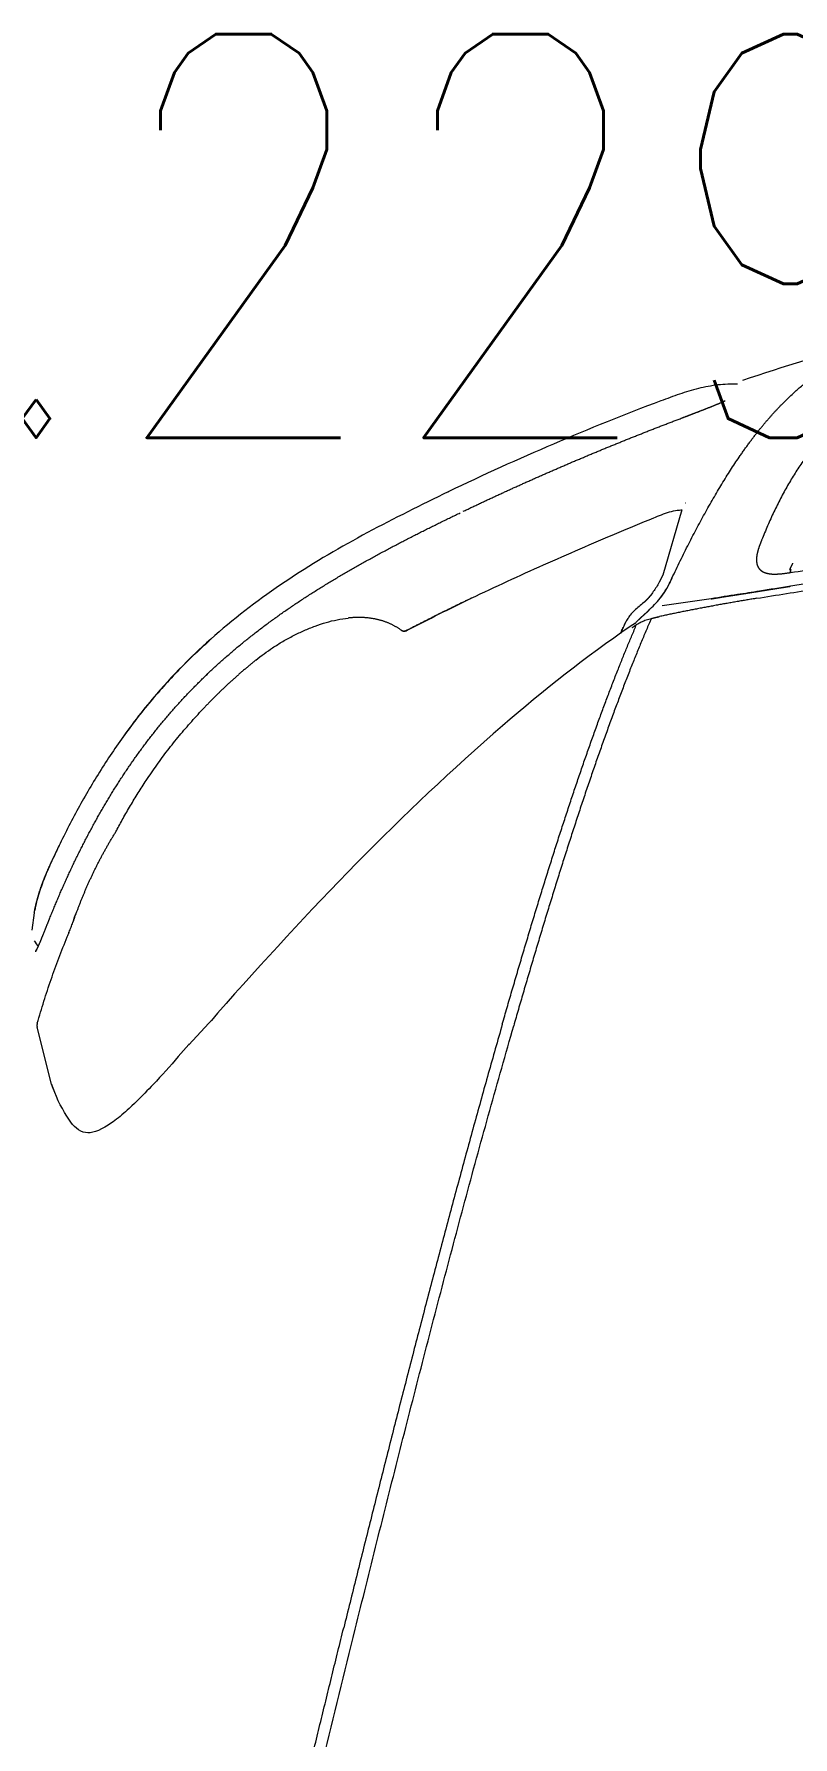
# Model space of a CAD drawing. Extents: x -1286 to 34975, y -230 to 6637.
# Drawn here: x 18596 to 18635.5, y 813.5 to 902.1 of the extents above; entities that cross this region are included whole.
import ezdxf

# ---------------------------------------------------------------- set-up
doc = ezdxf.new("R2010")
doc.units = 0
doc.header["$LTSCALE"] = 20
doc.layers.get('0').update_dxf_attribs({"color": 9, "lineweight": 9})
doc.layers.add('04', color=9, linetype='Continuous', lineweight=9)
doc.layers.add('E-YAZI', color=7, linetype='Continuous', lineweight=30)
doc.styles.add('E-YAZI', font='txttw.shx')

# ---------------------------------------------------------------- blocks, each defined once
blk = doc.blocks.new('p-araba-polo')
at = {"extrusion": (0, 0, -1)}
for p, q in [((0.31895, 0.74835), (0.32804, 0.74952)), ((0.33344, 0.74846), (0.33462, 0.7476)), ((0.33441, 0.74782), (0.33649, 0.74638)), ((0.40807, 0.73939), (0.37834, 0.74687)), ((0.42784, 0.7293), (0.42479, 0.73139)), ((0.38753, 0.66799), (0.37636, 0.65753)), ((0.37122, 0.65301), (0.37487, 0.65622)), ((0.37487, 0.65622), (0.37636, 0.65753)), ((0.17202, 0.44266), (0.17272, 0.44291)), ((0.17272, 0.44291), (0.17346, 0.4432)), ((0.16826, 0.43554), (0.17004, 0.43824)), ((0.10942, 0.41139), (0.1433, 0.42141)), ((0.15564, 0.39612), (0.15929, 0.4217))]:
    blk.add_line(p, q, dxfattribs=at)
at = {"flags": 128}
for points in [[(0.42703, 0.70639), (0.42767, 0.70724), (0.42824, 0.70809)], [(0.41706, 0.69516), (0.41809, 0.69624), (0.41931, 0.69752), (0.42068, 0.69899)], [(0.38736, 0.668), (0.39056, 0.67071), (0.39376, 0.67344)]]:
    blk.add_lwpolyline(points, dxfattribs=at)
for points, degree in [([(0.31895, 0.74835), (0.31377, 0.74745), (0.30886, 0.74614), (0.30418, 0.74453), (0.29967, 0.74269), (0.29526, 0.74071), (0.29089, 0.73869)], 6), ([(0.3392, 0.74758), (0.33785, 0.74688), (0.33595, 0.74601), (0.33356, 0.74499), (0.3308, 0.74388), (0.32781, 0.7427), (0.32474, 0.74149), (0.32171, 0.74027)], 7), ([(0.33421, 0.7479), (0.33424, 0.74789), (0.33426, 0.74789), (0.33428, 0.74789)], 3), ([(0.33423, 0.74791), (0.33424, 0.7479), (0.33425, 0.7479), (0.33426, 0.74789), (0.33427, 0.74789), (0.33428, 0.74789)], 5), ([(0.3392, 0.74758), (0.3389, 0.74749), (0.33858, 0.74739), (0.33825, 0.74724), (0.33794, 0.74704), (0.33767, 0.7468)], 5), ([(0.3392, 0.74758), (0.33896, 0.74751), (0.33871, 0.74743), (0.33845, 0.74733), (0.3382, 0.7472), (0.33796, 0.74703)], 5), ([(0.37637, 0.74678), (0.37679, 0.7469), (0.3772, 0.74697), (0.3776, 0.74698), (0.37798, 0.74695), (0.37834, 0.74687)], 5), ([(0.32171, 0.74027), (0.30158, 0.73219), (0.28188, 0.72311), (0.26262, 0.71299), (0.24401, 0.7016), (0.22634, 0.68864), (0.20997, 0.67419), (0.19493, 0.65847)], 7), ([(0.28402, 0.73544), (0.2863, 0.73654), (0.28857, 0.73761), (0.29087, 0.73868)], 3), ([(0.29097, 0.73872), (0.29093, 0.73871), (0.29089, 0.73869)], 2), ([(0.32179, 0.7403), (0.32175, 0.74035), (0.32173, 0.74036), (0.32172, 0.74035), (0.32172, 0.74031), (0.32171, 0.74027)], 5), ([(0.32171, 0.74027), (0.32172, 0.74031), (0.32172, 0.74035), (0.32173, 0.74037), (0.32176, 0.74034), (0.32181, 0.74028)], 5), ([(0.40807, 0.73939), (0.40891, 0.7391), (0.40975, 0.73879), (0.41058, 0.73848), (0.41141, 0.73816), (0.41224, 0.73783), (0.41307, 0.73749)], 6), ([(0.42479, 0.73139), (0.41961, 0.73467), (0.41389, 0.73732), (0.40812, 0.73937)], 3), ([(0.31952, 0.72661), (0.3131, 0.72427), (0.30672, 0.72171), (0.30039, 0.71893), (0.29414, 0.71591), (0.28797, 0.71265), (0.28191, 0.70914), (0.27597, 0.70537)], 7), ([(0.2817, 0.7343), (0.28175, 0.73433), (0.28179, 0.73435), (0.28184, 0.73437)], 3), ([(0.32275, 0.72778), (0.32201, 0.72764), (0.32133, 0.72745), (0.3207, 0.72722), (0.32009, 0.72693), (0.31952, 0.72661)], 5), ([(0.32275, 0.72778), (0.32201, 0.72764), (0.32133, 0.72745), (0.3207, 0.72722), (0.32009, 0.72693), (0.31952, 0.72661)], 5), ([(0.32909, 0.73032), (0.32915, 0.73034), (0.3292, 0.73036), (0.32926, 0.73037), (0.32932, 0.73039), (0.32938, 0.73041), (0.32944, 0.73043), (0.32949, 0.73045), (0.32955, 0.73047), (0.32961, 0.73049)], 9), ([(0.32961, 0.73049), (0.32955, 0.73047), (0.32949, 0.73045), (0.32944, 0.73043), (0.32938, 0.73041), (0.32932, 0.73039), (0.32926, 0.73037), (0.3292, 0.73036), (0.32915, 0.73034), (0.32909, 0.73032)], 9), ([(0.3291, 0.73028), (0.3291, 0.73029), (0.3291, 0.73029), (0.3291, 0.73029), (0.3291, 0.7303), (0.32909, 0.7303), (0.32909, 0.73031), (0.32909, 0.73031), (0.32909, 0.73031), (0.32909, 0.73032)], 9), ([(0.3317, 0.73129), (0.33155, 0.73127), (0.33144, 0.73124), (0.33138, 0.73122), (0.33136, 0.73119), (0.33139, 0.73117)], 5), ([(0.3317, 0.73129), (0.33155, 0.73127), (0.33144, 0.73124), (0.33138, 0.73122), (0.33136, 0.73119), (0.33139, 0.73117)], 5), ([(0.43339, 0.72039), (0.43342, 0.72387), (0.43111, 0.72689), (0.42784, 0.7293)], 3), ([(0.42824, 0.70809), (0.43156, 0.71308), (0.43351, 0.71735), (0.43339, 0.72039)], 3), ([(0.27649, 0.70567), (0.27636, 0.70567), (0.27623, 0.70564), (0.27613, 0.70558), (0.27604, 0.70549), (0.27597, 0.70537)], 5), ([(0.27649, 0.70567), (0.27636, 0.70567), (0.27623, 0.70564), (0.27613, 0.70558), (0.27604, 0.70549), (0.27597, 0.70537)], 5), ([(0.42068, 0.69899), (0.42299, 0.70155), (0.42517, 0.70401), (0.42703, 0.70639)], 3), ([(0.40817, 0.68642), (0.41127, 0.68937), (0.41428, 0.69228), (0.41706, 0.69516)], 3), ([(0.39376, 0.67344), (0.39871, 0.67766), (0.40357, 0.68203), (0.40817, 0.68642)], 3), ([(0.38761, 0.66796), (0.38755, 0.66798), (0.3875, 0.66801), (0.38745, 0.66803)], 3), ([(0.38745, 0.66803), (0.38747, 0.66802), (0.3875, 0.66801), (0.38753, 0.66799), (0.38757, 0.66798), (0.38762, 0.66796)], 5), ([(1.03956, 0.67046), (0.98907, 0.65875), (0.93881, 0.64701), (0.88879, 0.63525), (0.83899, 0.62342), (0.78942, 0.61152), (0.74007, 0.59951), (0.69093, 0.58736)], 7), ([(0.19493, 0.65847), (0.17937, 0.64222), (0.16523, 0.62463), (0.15259, 0.60592), (0.1412, 0.58658), (0.13062, 0.56684), (0.12055, 0.54688), (0.11088, 0.52674)], 7), ([(0.18751, 0.63304), (0.19205, 0.63876), (0.19686, 0.64428), (0.20178, 0.64966), (0.20689, 0.65483), (0.21213, 0.6598)], 5), ([(0.19501, 0.65856), (0.19492, 0.65862), (0.19487, 0.65863), (0.19487, 0.6586), (0.1949, 0.65854), (0.19493, 0.65847)], 5), ([(0.37489, 0.65607), (0.37481, 0.65625), (0.37487, 0.65626), (0.37502, 0.65616)], 3), ([(0.37489, 0.65607), (0.37481, 0.65625), (0.37487, 0.65626), (0.37502, 0.65616)], 3), ([(0.37124, 0.65286), (0.37115, 0.65306), (0.37124, 0.65305), (0.37144, 0.65291)], 3), ([(0.37559, 0.65504), (0.37559, 0.65504), (0.37559, 0.65504), (0.37559, 0.65504), (0.37559, 0.65504), (0.37559, 0.65504)], 5), ([(0.37559, 0.65504), (0.37559, 0.65504), (0.37559, 0.65504), (0.37559, 0.65504), (0.37559, 0.65504), (0.37559, 0.65504)], 5), ([(0.17207, 0.55724), (0.16881, 0.56175), (0.16646, 0.5669), (0.16518, 0.57266), (0.16497, 0.57877), (0.16562, 0.58503)], 5), ([(0.15532, 0.52097), (0.15855, 0.52771), (0.16183, 0.53442), (0.16515, 0.54111), (0.16853, 0.54777), (0.17197, 0.55439)], 5), ([(0.17197, 0.55439), (0.17229, 0.55502), (0.17262, 0.55564), (0.17276, 0.55632), (0.1724, 0.55678), (0.17207, 0.55724)], 5), ([(0.05266, 0.42235), (0.0668, 0.45985), (0.08261, 0.49676), (0.09992, 0.53293)], 3), ([(0.09994, 0.53293), (0.09986, 0.53294), (0.10004, 0.53283)], 2), ([(0.10004, 0.53283), (0.09986, 0.53294), (0.09994, 0.53293)], 2), ([(0.11011, 0.52514), (0.10247, 0.50919), (0.09509, 0.49314), (0.08792, 0.47697), (0.08099, 0.4607), (0.07429, 0.44434), (0.06783, 0.42789), (0.06153, 0.41135)], 7), ([(0.16582, 0.42729), (0.1921, 0.43878), (0.22068, 0.44975), (0.25075, 0.46025), (0.28176, 0.47035), (0.31331, 0.48011), (0.34532, 0.48963), (0.37767, 0.49893)], 7), ([(0.37688, 0.50483), (0.34455, 0.49556), (0.31259, 0.48609), (0.2815, 0.47648), (0.25139, 0.46665), (0.22213, 0.45649), (0.19434, 0.44592), (0.16905, 0.43499)], 7), ([(0.17238, 0.4428), (0.17275, 0.44295), (0.17311, 0.4431), (0.17348, 0.44324)], 3), ([(0.17238, 0.4428), (0.17257, 0.44288), (0.17275, 0.44295), (0.17293, 0.44303), (0.17312, 0.4431), (0.1733, 0.44317), (0.17348, 0.44323)], 6), ([(0.17313, 0.44273), (0.17304, 0.44289), (0.17291, 0.44296), (0.17275, 0.44295), (0.17256, 0.44288), (0.17238, 0.4428)], 5), ([(0.17238, 0.4428), (0.17256, 0.44288), (0.17275, 0.44295), (0.17291, 0.44296), (0.17304, 0.44289), (0.17312, 0.44273)], 5), ([(0.16187, 0.42883), (0.16282, 0.42985), (0.16359, 0.43071), (0.16436, 0.43159), (0.16517, 0.43249), (0.16598, 0.43338), (0.16679, 0.43421)], 6), ([(0.16679, 0.43421), (0.16582, 0.43322), (0.16484, 0.43213), (0.16388, 0.43105), (0.16301, 0.43005), (0.16187, 0.42883)], 5), ([(0.17058, 0.43728), (0.17007, 0.43652), (0.16956, 0.43576), (0.16905, 0.43499)], 3), ([(0.17058, 0.43728), (0.17027, 0.43683), (0.16996, 0.43637), (0.16965, 0.43592), (0.16935, 0.43546), (0.16905, 0.43499)], 5), ([(0.16986, 0.4417), (0.1707, 0.44207), (0.17154, 0.44244), (0.17238, 0.44281)], 3), ([(0.17238, 0.44281), (0.1717, 0.44251), (0.17101, 0.44222), (0.17032, 0.44193)], 3), ([(0.15311, 0.42713), (0.15381, 0.42767), (0.15451, 0.42823), (0.15518, 0.4288), (0.15583, 0.42939), (0.15645, 0.43), (0.15704, 0.43062), (0.15759, 0.43126)], 7), ([(0.16582, 0.42729), (0.16561, 0.42645), (0.16541, 0.4256), (0.16522, 0.42474), (0.16503, 0.42388), (0.16484, 0.42301)], 5), ([(0.05272, 0.42241), (0.05265, 0.42237), (0.05266, 0.42232)], 2), ([(0.05266, 0.42233), (0.05266, 0.42237), (0.05272, 0.42241)], 2), ([(0.14486, 0.4166), (0.14664, 0.41745), (0.14844, 0.41829), (0.15025, 0.41921), (0.15203, 0.42027), (0.15373, 0.42146), (0.15532, 0.42277)], 6), ([(0.15535, 0.37241), (0.15704, 0.38263), (0.15881, 0.39284), (0.16068, 0.40305), (0.1627, 0.41322), (0.16484, 0.42301)], 5), ([(0.06153, 0.41135), (0.06031, 0.40813), (0.05909, 0.40492), (0.05785, 0.40167), (0.05658, 0.39837), (0.05526, 0.39508), (0.05394, 0.39188), (0.05263, 0.38885)], 7), ([(0.0616, 0.41152), (0.06147, 0.41154), (0.06142, 0.41152), (0.06142, 0.41147), (0.06148, 0.41141), (0.06153, 0.41135)], 5), ([(0.0616, 0.41152), (0.06147, 0.41154), (0.06142, 0.41152), (0.06142, 0.41147), (0.06148, 0.41141), (0.06153, 0.41135)], 5), ([(0.10582, 0.40932), (0.10582, 0.40934), (0.10582, 0.40936), (0.10582, 0.40937), (0.10581, 0.40939), (0.10581, 0.40941), (0.10581, 0.40943), (0.10581, 0.40945)], 7), ([(0.10584, 0.40933), (0.10583, 0.40937), (0.10582, 0.40941), (0.10581, 0.40945)], 3), ([(0.15564, 0.39612), (0.1553, 0.39419), (0.15497, 0.39225), (0.15465, 0.39031), (0.15434, 0.38837), (0.15405, 0.38643), (0.15375, 0.38448), (0.15345, 0.38254)], 7), ([(0.05297, 0.38965), (0.0528, 0.38956), (0.05269, 0.38942), (0.05264, 0.38925), (0.05263, 0.38905), (0.05263, 0.38885)], 5), ([(0.08112, 0.38106), (0.0747, 0.37663), (0.0688, 0.37222), (0.06336, 0.36777), (0.0585, 0.36337), (0.05406, 0.35898)], 5), ([(0.15345, 0.38254), (0.1532, 0.3809), (0.15294, 0.37926), (0.15268, 0.37761), (0.15242, 0.37597), (0.15216, 0.37433), (0.1519, 0.37269), (0.15164, 0.37105)], 7), ([(0.02249, 0.31586), (0.02842, 0.33739), (0.03495, 0.35874), (0.04204, 0.37991)], 3), ([(0.12509, 0.36991), (0.12699, 0.37068), (0.12886, 0.37141), (0.13079, 0.37205), (0.13273, 0.37248), (0.13455, 0.37259)], 5), ([(0.12509, 0.36991), (0.12699, 0.37068), (0.12886, 0.37141), (0.13079, 0.37205), (0.13273, 0.37248), (0.13455, 0.37259)], 5), ([(0.13455, 0.37259), (0.13593, 0.37267), (0.1373, 0.3726), (0.13863, 0.37224), (0.13979, 0.37162), (0.14067, 0.37077), (0.14142, 0.36949)], 6), ([(0.13455, 0.37259), (0.1362, 0.37268), (0.13785, 0.37256), (0.13942, 0.37192), (0.14052, 0.37102), (0.14142, 0.36949)], 5), ([(0.14142, 0.36949), (0.14236, 0.36786), (0.14295, 0.36574), (0.14311, 0.36258), (0.1425, 0.35872), (0.14194, 0.35489)], 5), ([(0.15164, 0.37105), (0.15127, 0.36873), (0.15089, 0.36642), (0.15052, 0.3641), (0.15016, 0.36179), (0.14979, 0.35947), (0.14943, 0.35716), (0.14908, 0.35484)], 7), ([(0.14908, 0.35484), (0.14993, 0.36024), (0.15078, 0.36565), (0.15164, 0.37105)], 3), ([(0.12271, 0), (0.12272, 0.07123), (0.12528, 0.14246), (0.13042, 0.21356), (0.13824, 0.28443), (0.14908, 0.35484)], 5), ([(0.14038, 0.3553), (0.13997, 0.3551), (0.13957, 0.35489), (0.13917, 0.35468), (0.13877, 0.35447), (0.13836, 0.35426), (0.13796, 0.35405), (0.13756, 0.35384), (0.13716, 0.35363)], 8), ([(0.14194, 0.35489), (0.14125, 0.3549), (0.14057, 0.3549), (0.14019, 0.35486), (0.14018, 0.35479), (0.14048, 0.35469)], 5), ([(0.14048, 0.35469), (0.14018, 0.35479), (0.14019, 0.35486), (0.14057, 0.3549), (0.14125, 0.3549), (0.14194, 0.35489)], 5)]:
    blk.add_open_spline(points, degree=degree)
for points, degree, knots in [([(0.29089, 0.73869), (0.29378, 0.74001), (0.29955, 0.74264), (0.30849, 0.74594), (0.31465, 0.74757), (0.31777, 0.74813)], 3, [0, 0, 0, 0, 0.333411, 0.666747, 1, 1, 1, 1]), ([(0.37637, 0.74678), (0.37256, 0.74566), (0.36495, 0.74341), (0.35365, 0.73964), (0.34243, 0.73563), (0.33507, 0.73266), (0.33139, 0.73117)], 3, [0, 0, 0, 0, 0.250001, 0.500002, 0.750003, 1, 1, 1, 1]), ([(0.17736, 0.65717), (0.17999, 0.66006), (0.18527, 0.66584), (0.19359, 0.67411), (0.2022, 0.68208), (0.21112, 0.68971), (0.22032, 0.69699), (0.22979, 0.70392), (0.2395, 0.7105), (0.24943, 0.71676), (0.25955, 0.72269), (0.26984, 0.72832), (0.28028, 0.73368), (0.28735, 0.73702), (0.29089, 0.73869)], 3, [0, 0, 0, 0, 0.083333, 0.166665, 0.249997, 0.333329, 0.416662, 0.499995, 0.583328, 0.666661, 0.749996, 0.83333, 0.916665, 1, 1, 1, 1]), ([(0.33139, 0.73117), (0.33058, 0.73084), (0.32893, 0.73016), (0.32647, 0.7292), (0.32405, 0.72828), (0.32173, 0.72742), (0.32024, 0.72687), (0.31952, 0.72661)], 3, [0, 0, 0, 0, 0.19886, 0.400952, 0.606006, 0.809658, 1, 1, 1, 1]), ([(0.09994, 0.53293), (0.11367, 0.56115), (0.1417, 0.61672), (0.1884, 0.6724), (0.22036, 0.69716), (0.22836, 0.70281)], 3, [0, 0, 0, 0, 0.436314, 0.862947, 1, 1, 1, 1]), ([(0.27624, 0.70562), (0.2741, 0.70448), (0.26972, 0.70213), (0.26318, 0.69833), (0.2566, 0.6943), (0.25226, 0.69147), (0.25009, 0.69005)], 3, [0, 0, 0, 0, 0.240377, 0.493552, 0.746754, 1, 1, 1, 1]), ([(0.25009, 0.69005), (0.24743, 0.68827), (0.24212, 0.68471), (0.23435, 0.67895), (0.22677, 0.67287), (0.21935, 0.6665), (0.21454, 0.66203), (0.21213, 0.6598)], 3, [0, 0, 0, 0, 0.200084, 0.400065, 0.600042, 0.800036, 1, 1, 1, 1]), ([(1.03297, 0.6629), (1.01009, 0.65756), (0.96435, 0.6469), (0.89587, 0.63076), (0.82754, 0.61448), (0.75939, 0.59805), (0.71417, 0.58693), (0.69157, 0.58137)], 3, [0, 0, 0, 0, 0.200074, 0.400125, 0.600159, 0.800117, 1, 1, 1, 1]), ([(0.17004, 0.43824), (0.18582, 0.46141), (0.24569, 0.53677), (0.31749, 0.60566), (0.37121, 0.65301)], 3, [0, 0, 0, 0, 0.290843, 1, 1, 1, 1]), ([(0.18751, 0.63304), (0.18639, 0.63162), (0.18416, 0.62879), (0.18212, 0.62583), (0.1811, 0.62435)], 3, [0, 0, 0, 0, 0.500031, 1, 1, 1, 1]), ([(0.1811, 0.62435), (0.17997, 0.62258), (0.17771, 0.61905), (0.17472, 0.61355), (0.17205, 0.60795), (0.16975, 0.60225), (0.16787, 0.59651), (0.16641, 0.59074), (0.16588, 0.58693), (0.16562, 0.58503)], 3, [0, 0, 0, 0, 0.14287, 0.285738, 0.428603, 0.571464, 0.714319, 0.857165, 1, 1, 1, 1]), ([(0.37688, 0.50484), (0.38542, 0.50727), (0.4025, 0.51213), (0.4283, 0.51931), (0.4542, 0.5264), (0.4802, 0.53341), (0.5063, 0.54034), (0.53248, 0.54721), (0.55874, 0.55403), (0.58507, 0.56078), (0.61145, 0.56749), (0.6379, 0.57416), (0.66439, 0.58078), (0.68208, 0.58517), (0.69093, 0.58736)], 3, [0, 0, 0, 0, 0.083342, 0.166682, 0.25, 0.333306, 0.416615, 0.499936, 0.583268, 0.666606, 0.749946, 0.83329, 0.916643, 1, 1, 1, 1]), ([(0.69157, 0.58137), (0.67641, 0.57761), (0.64611, 0.57009), (0.60082, 0.55869), (0.55568, 0.54715), (0.51075, 0.53546), (0.46606, 0.52355), (0.42163, 0.51142), (0.39233, 0.50309), (0.37767, 0.49893)], 3, [0, 0, 0, 0, 0.142912, 0.285805, 0.428682, 0.57154, 0.714362, 0.857157, 1, 1, 1, 1]), ([(0.17197, 0.55439), (0.16913, 0.54886), (0.16345, 0.53778), (0.15803, 0.52657), (0.15532, 0.52097)], 3, [0, 0, 0, 0, 0.499946, 1, 1, 1, 1]), ([(0.17207, 0.55724), (0.17225, 0.55699), (0.17261, 0.55651), (0.1725, 0.55538), (0.17215, 0.55473), (0.17197, 0.55439)], 3, [0, 0, 0, 0, 0.34173, 0.655167, 1, 1, 1, 1]), ([(0.15532, 0.52097), (0.15236, 0.51472), (0.14643, 0.50223), (0.13788, 0.48334), (0.12955, 0.46434), (0.12142, 0.44526), (0.11614, 0.43248), (0.11349, 0.42608)], 3, [0, 0, 0, 0, 0.199959, 0.399928, 0.599921, 0.799944, 1, 1, 1, 1]), ([(0.15759, 0.43126), (0.15824, 0.43206), (0.15956, 0.43366), (0.16158, 0.43616), (0.16324, 0.43759), (0.16407, 0.4383)], 3, [0, 0, 0, 0, 0.335072, 0.667573, 1, 1, 1, 1]), ([(0.16407, 0.4383), (0.16467, 0.43874), (0.16588, 0.43961), (0.16784, 0.44073), (0.16919, 0.44138), (0.16986, 0.4417)], 3, [0, 0, 0, 0, 0.333542, 0.667239, 1, 1, 1, 1]), ([(0.16905, 0.43499), (0.16857, 0.43419), (0.16759, 0.43259), (0.16652, 0.42998), (0.16605, 0.42819), (0.16582, 0.42729)], 3, [0, 0, 0, 0, 0.333479, 0.665683, 1, 1, 1, 1]), ([(0.1684, 0.43576), (0.16828, 0.43565), (0.16773, 0.43515), (0.1672, 0.43462), (0.16679, 0.43421)], 3, [0, 0, 0, 0, 0.227086, 1, 1, 1, 1]), ([(0.11349, 0.42608), (0.11294, 0.42472), (0.11182, 0.42198), (0.11041, 0.41782), (0.10945, 0.41405), (0.10941, 0.41216), (0.10942, 0.41139)], 3, [0, 0, 0, 0, 0.270369, 0.539534, 0.807022, 1, 1, 1, 1]), ([(0.1433, 0.42141), (0.14497, 0.4222), (0.14829, 0.42378), (0.1515, 0.42602), (0.15311, 0.42713)], 3, [0, 0, 0, 0, 0.500778, 1, 1, 1, 1]), ([(0.15311, 0.42713), (0.15391, 0.42776), (0.15546, 0.42898), (0.15689, 0.43052), (0.15759, 0.43126)], 3, [0, 0, 0, 0, 0.5173, 1, 1, 1, 1]), ([(0.16187, 0.42883), (0.16077, 0.42773), (0.15859, 0.42553), (0.15641, 0.42369), (0.15532, 0.42277)], 3, [0, 0, 0, 0, 0.500116, 1, 1, 1, 1]), ([(0.16582, 0.42729), (0.16565, 0.42659), (0.16531, 0.42517), (0.165, 0.42373), (0.16484, 0.42301)], 3, [0, 0, 0, 0, 0.499348, 1, 1, 1, 1]), ([(0.044, 0.3824), (0.04398, 0.38411), (0.04393, 0.38754), (0.04435, 0.39267), (0.0451, 0.39777), (0.0462, 0.40282), (0.04758, 0.40779), (0.04917, 0.41271), (0.0509, 0.41757), (0.05211, 0.4208), (0.05272, 0.42241)], 3, [0, 0, 0, 0, 0.124987, 0.249975, 0.374965, 0.49996, 0.624964, 0.749973, 0.874985, 1, 1, 1, 1]), ([(0.14486, 0.4166), (0.14182, 0.41515), (0.13575, 0.41224), (0.12698, 0.40784), (0.11848, 0.40343), (0.1103, 0.39899), (0.10244, 0.39453), (0.09493, 0.39005), (0.08777, 0.38556), (0.08334, 0.38256), (0.08112, 0.38106)], 3, [0, 0, 0, 0, 0.125001, 0.250002, 0.375002, 0.500003, 0.625003, 0.750002, 0.875001, 1, 1, 1, 1]), ([(0.15532, 0.42277), (0.1545, 0.42214), (0.15285, 0.42086), (0.15024, 0.41928), (0.14756, 0.41788), (0.14576, 0.41703), (0.14486, 0.4166)], 3, [0, 0, 0, 0, 0.248986, 0.49846, 0.748736, 1, 1, 1, 1]), ([(0.06153, 0.41135), (0.06082, 0.40946), (0.05937, 0.40566), (0.05718, 0.39995), (0.05491, 0.39424), (0.05339, 0.39065), (0.05263, 0.38885)], 3, [0, 0, 0, 0, 0.242914, 0.490387, 0.743262, 1, 1, 1, 1]), ([(0.15345, 0.38254), (0.1538, 0.38481), (0.15448, 0.38934), (0.15526, 0.39386), (0.15564, 0.39612)], 3, [0, 0, 0, 0, 0.499954, 1, 1, 1, 1]), ([(0.15164, 0.37105), (0.15194, 0.37296), (0.15256, 0.37679), (0.15315, 0.38062), (0.15345, 0.38254)], 3, [0, 0, 0, 0, 0.500002, 1, 1, 1, 1]), ([(0.15535, 0.37241), (0.15371, 0.36215), (0.15042, 0.34164), (0.14607, 0.31078), (0.14215, 0.27986), (0.13867, 0.24889), (0.13562, 0.21788), (0.133, 0.18682), (0.13079, 0.15573), (0.12899, 0.12462), (0.1276, 0.09348), (0.12662, 0.06233), (0.126, 0.03117), (0.12593, 0.01039), (0.12589, 0)], 3, [0, 0, 0, 0, 0.083333, 0.166666, 0.25, 0.333333, 0.416666, 0.5, 0.583333, 0.666666, 0.75, 0.833333, 0.916667, 1, 1, 1, 1]), ([(0.0785, 0.34426), (0.08038, 0.34568), (0.08415, 0.34852), (0.09024, 0.35258), (0.09664, 0.35644), (0.10334, 0.3601), (0.11033, 0.36355), (0.11757, 0.36683), (0.12258, 0.36889), (0.12509, 0.36991)], 3, [0, 0, 0, 0, 0.142744, 0.285902, 0.429075, 0.572117, 0.714996, 0.857678, 1, 1, 1, 1]), ([(0.05406, 0.35898), (0.05263, 0.35754), (0.04977, 0.35465), (0.04589, 0.35034), (0.0423, 0.34605), (0.03901, 0.3418), (0.03602, 0.33757), (0.03327, 0.33337), (0.03167, 0.3306), (0.03087, 0.32921)], 3, [0, 0, 0, 0, 0.142856, 0.285712, 0.428569, 0.571427, 0.714284, 0.857142, 1, 1, 1, 1]), ([(0.14194, 0.35489), (0.14038, 0.34415), (0.13726, 0.32267), (0.1331, 0.29037), (0.12936, 0.25802), (0.12604, 0.22562), (0.12422, 0.20399), (0.12331, 0.19317)], 3, [0, 0, 0, 0, 0.2, 0.4, 0.6, 0.8, 1, 1, 1, 1]), ([(0.14187, 0.35443), (0.14187, 0.35443), (0.14187, 0.35443), (0.14187, 0.35443), (0.14187, 0.35443), (0.14187, 0.35443), (0.14187, 0.35443), (0.14187, 0.35443), (0.14187, 0.35443), (0.14187, 0.35443), (0.14187, 0.35443)], 5, [0, 0, 0, 0, 0, 0, 1, 1, 1, 1, 1, 1.000001, 1.000001, 1.000001, 1.000001, 1.000001, 1.000001]), ([(0.14187, 0.35443), (0.14187, 0.35443), (0.14187, 0.35443), (0.14187, 0.35443), (0.14187, 0.35443), (0.14187, 0.35443), (0.14187, 0.35443), (0.14187, 0.35443), (0.14187, 0.35443), (0.14187, 0.35443), (0.14187, 0.35443)], 5, [0, 0, 0, 0, 0, 0, 1, 1, 1, 1, 1, 1.000001, 1.000001, 1.000001, 1.000001, 1.000001, 1.000001])]:
    blk.add_open_spline(points, degree=degree, knots=knots)

msp = doc.modelspace()

# ---------------------------------------------------------------- block references
at = {"layer": '04', "xscale": -100, "yscale": 100, "zscale": 100, "rotation": 90}
msp.add_blockref('p-araba-polo', (18670.838, 888.268), dxfattribs=at)

# ---------------------------------------------------------------- texts
at = {"layer": 'E-YAZI', "color": 1, "style": 'E-YAZI', "width": 0.8}
msp.add_text('10.8.229.104', height=21, dxfattribs=at).set_placement((18542.097, 881.08))

doc.saveas('drawing.dxf')
